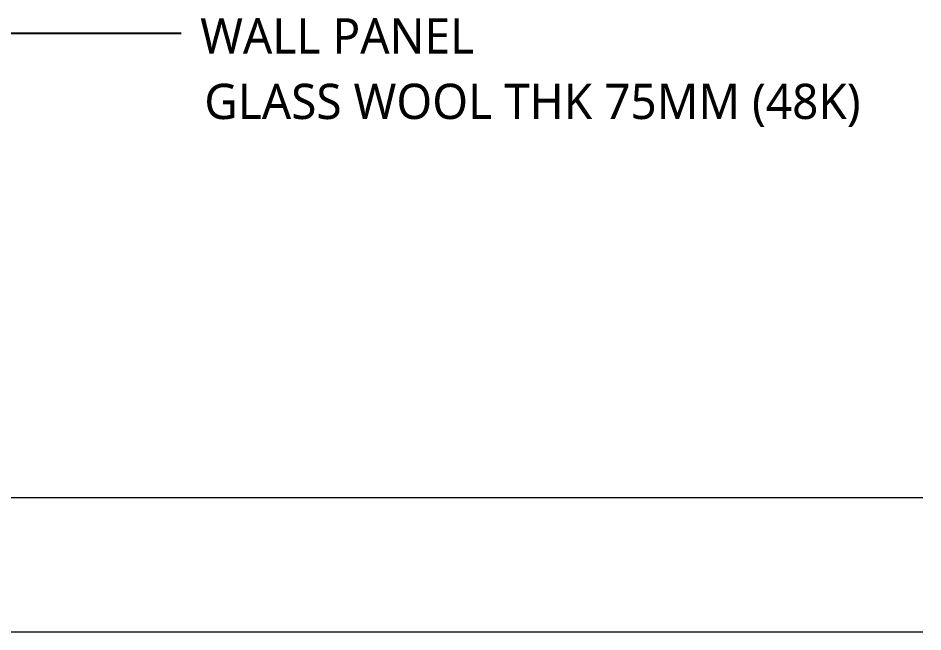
# Model space of a CAD drawing. Header units: millimetres. Extents: x 2752880 to 2775018, y 665860 to 672840.
# Drawn here: x 2759906 to 2760419, y 671719 to 672067 of the extents above; entities that cross this region are included whole.
import ezdxf
from ezdxf.enums import TextEntityAlignment as Align

# ---------------------------------------------------------------- set-up
doc = ezdxf.new("R2010")
doc.units = ezdxf.units.MM
doc.header["$LTSCALE"] = 10
doc.layers.add('OVERHEAD DOOR - 1', color=4, linetype='Continuous')
doc.layers.add('TEX', color=3, linetype='Continuous')
doc.styles.add('맑은고딕', font='malgun_0.ttf')

msp = doc.modelspace()

# ---------------------------------------------------------------- linework, layer by layer
at = {"color": 4, "linetype": 'ByBlock'}
msp.add_line((2759998.01, 672058.48), (2759835.53, 672058.48), dxfattribs=at)
at = {"layer": 'OVERHEAD DOOR - 1', "lineweight": 0}
for p, q in [((2760418.53, 671795.33), (2759762.3, 671795.33)), ((2759762.3, 671719.33), (2760418.53, 671719.33))]:
    msp.add_line(p, q, dxfattribs=at)

# ---------------------------------------------------------------- texts
at = {"layer": 'TEX', "linetype": 'ByBlock', "style": '맑은고딕'}
for s, p in [('WALL PANEL', (2760008.89, 672057.17)), ('GLASS WOOL THK 75MM (48K)', (2760011.19, 672020.04))]:
    msp.add_text(s, height=20, dxfattribs=at).set_placement(p, align=Align.MIDDLE_LEFT)

doc.saveas('drawing.dxf')
